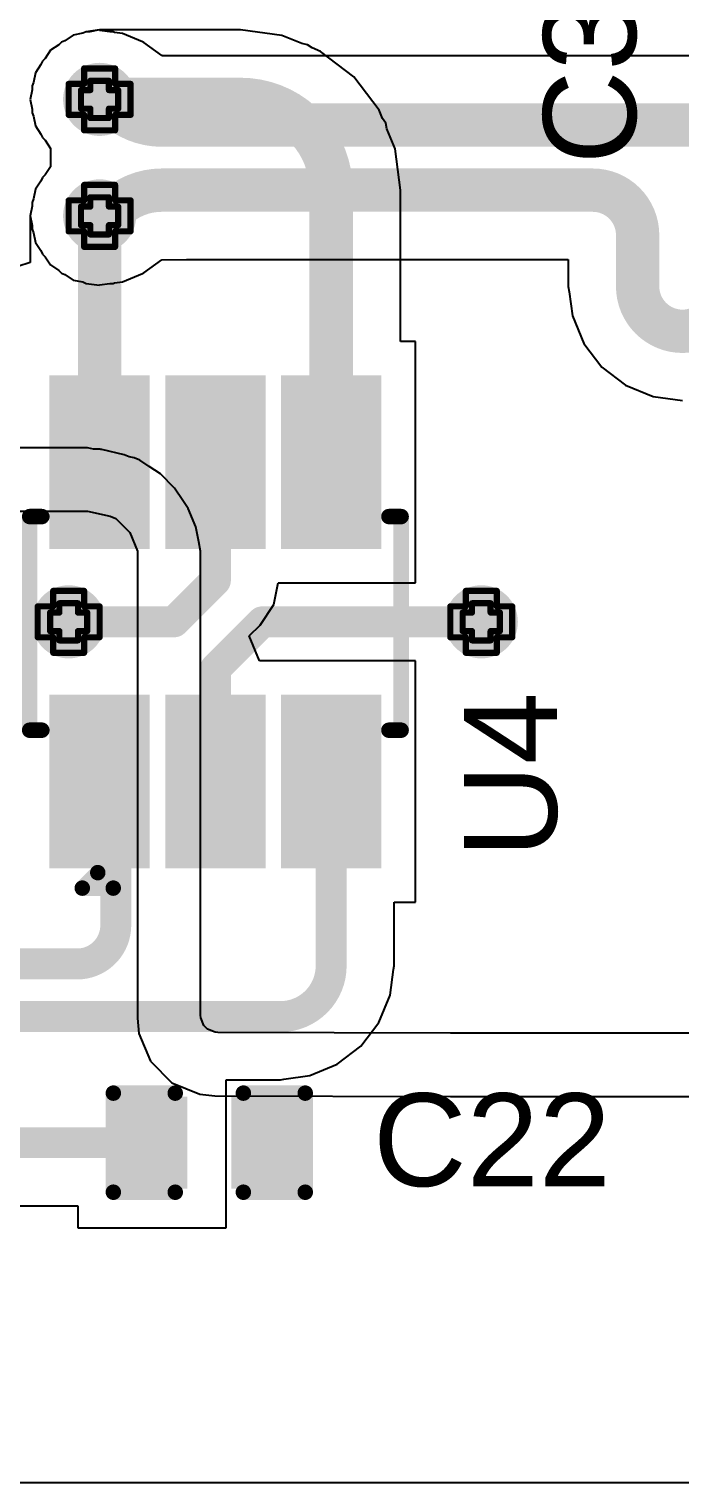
# Model space of a CAD drawing. Header units: inches. Extents: x -3 to 195, y 0 to 199.
# Drawn here: x 0.2789 to 0.4892, y 1.3192 to 1.7887 of the extents above; entities that cross this region are included whole.
import ezdxf

# ---------------------------------------------------------------- set-up
doc = ezdxf.new("R2010")
doc.units = ezdxf.units.IN
doc.header["$MEASUREMENT"] = 0
for name, color, linetype in [('Bottom Layer', 5, 'Continuous'), ('Drill Drawing', 1, 'Continuous'), ('Top Layer', 1, 'Continuous'), ('Top Overlay', 2, 'Continuous'), ('Top Paste', 8, 'Continuous'), ('Top Solder', 216, 'Continuous'), ('Via Holes', 16, 'Continuous')]:
    doc.layers.add(name, color=color, linetype=linetype)
doc.styles.add('Arial', font='', dxfattribs={"height": 0.2})
doc.styles.get('Arial').set_extended_font_data('Arial')

# ---------------------------------------------------------------- blocks, each defined once
blk = doc.blocks.new('SOT_23_6_16')
at = {"layer": 'Top Layer'}
for points in [[(-0.07558985, 0.0496061), (-0.02755835, 0.0496061), (-0.02755835, 0.0251967), (-0.07558985, 0.0251967)], [(0.02756015, 0.0496061), (0.07559165, 0.0496061), (0.07559165, 0.0251967), (0.02756015, 0.0251967)], [(-0.07558985, 0.0122041), (-0.02755835, 0.0122041), (-0.02755835, -0.0122053), (-0.07558985, -0.0122053)], [(0.02756015, 0.0122041), (0.07559165, 0.0122041), (0.07559165, -0.0122053), (0.02756015, -0.0122053)], [(-0.07558985, -0.0251979), (-0.02755835, -0.0251979), (-0.02755835, -0.0496073), (-0.07558985, -0.0496073)], [(0.02756015, -0.0251979), (0.07559165, -0.0251979), (0.07559165, -0.0496073), (0.02756015, -0.0496073)]]:
    blk.add_hatch(color=1, dxfattribs=at).paths.add_polyline_path(points)
at = {"layer": 'Top Paste'}
for points in [[(-0.07558985, 0.0496061), (-0.02755835, 0.0496061), (-0.02755835, 0.0251967), (-0.07558985, 0.0251967)], [(0.02756015, 0.0496061), (0.07559165, 0.0496061), (0.07559165, 0.0251967), (0.02756015, 0.0251967)], [(-0.07558985, 0.0122041), (-0.02755835, 0.0122041), (-0.02755835, -0.0122053), (-0.07558985, -0.0122053)], [(0.02756015, 0.0122041), (0.07559165, 0.0122041), (0.07559165, -0.0122053), (0.02756015, -0.0122053)], [(-0.07558985, -0.0251979), (-0.02755835, -0.0251979), (-0.02755835, -0.0496073), (-0.07558985, -0.0496073)], [(0.02756015, -0.0251979), (0.07559165, -0.0251979), (0.07559165, -0.0496073), (0.02756015, -0.0496073)]]:
    blk.add_hatch(color=8, dxfattribs=at).paths.add_polyline_path(points)
at = {"layer": 'Top Solder'}
for points in [[(-0.07958985, 0.0536061), (-0.02355835, 0.0536061), (-0.02355835, 0.0211967), (-0.07958985, 0.0211967)], [(0.02356015, 0.0536061), (0.07959165, 0.0536061), (0.07959165, 0.0211967), (0.02356015, 0.0211967)], [(-0.07958985, 0.0162041), (-0.02355835, 0.0162041), (-0.02355835, -0.0162053), (-0.07958985, -0.0162053)], [(0.02356015, 0.0162041), (0.07959165, 0.0162041), (0.07959165, -0.0162053), (0.02356015, -0.0162053)], [(-0.07958985, -0.0211979), (-0.02355835, -0.0211979), (-0.02355835, -0.0536073), (-0.07958985, -0.0536073)], [(0.02356015, -0.0211979), (0.07959165, -0.0211979), (0.07959165, -0.0536073), (0.02356015, -0.0536073)]]:
    blk.add_hatch(color=216, dxfattribs=at).paths.add_polyline_path(points)
at = {"layer": 'Top Overlay', "const_width": 0.005}
for points in [[(-0.0350001, 0.0599994), (0.0339999, 0.0599994)], [(-0.0350001, 0.0599994), (-0.0350001, 0.0560634)], [(0.0339999, 0.0599994), (0.0339999, 0.0560635)], [(-0.0860001, 0.0429994), (-0.0860002, 0.0329994)], [(-0.0860001, 0.0429994), (-0.0810001, 0.0379994)], [(-0.0810001, 0.0379994), (-0.0860002, 0.0329994)], [(-0.0350002, -0.0560626), (-0.0350001, -0.0600006)], [(0.0339999, -0.0560626), (0.0339999, -0.0600006)], [(-0.0350001, -0.0600006), (0.0339999, -0.0600006)]]:
    blk.add_lwpolyline(points, dxfattribs=at)
at = {"layer": 'Top Overlay', "const_width": 0.0025}
for points in [[(-0.0362501, 0.0599994, 1), (-0.0337501, 0.0599994, 1)], [(-0.0362501, 0.0599994, 1), (-0.0337501, 0.0599994, 1)], [(0.0327499, 0.0599994, 1), (0.0352499, 0.0599994, 1)], [(0.0327499, 0.0599994, 1), (0.0352499, 0.0599994, 1)], [(-0.0362501, 0.0560634, 1), (-0.0337501, 0.0560634, 1)], [(0.0327499, 0.0560635, 1), (0.0352499, 0.0560635, 1)], [(-0.0872501, 0.0429994, 1), (-0.0847501, 0.0429994, 1)], [(-0.0872501, 0.0429994, 1), (-0.0847501, 0.0429994, 1)], [(-0.0822501, 0.0379994, 1), (-0.0797501, 0.0379994, 1)], [(-0.0822501, 0.0379994, 1), (-0.0797501, 0.0379994, 1)], [(-0.0872502, 0.0329994, 1), (-0.0847502, 0.0329994, 1)], [(-0.0872502, 0.0329994, 1), (-0.0847502, 0.0329994, 1)], [(-0.0362502, -0.0560626, 1), (-0.0337502, -0.0560626, 1)], [(0.0327499, -0.0560626, 1), (0.0352499, -0.0560626, 1)], [(-0.0362501, -0.0600006, 1), (-0.0337501, -0.0600006, 1)], [(-0.0362501, -0.0600006, 1), (-0.0337501, -0.0600006, 1)], [(0.0327499, -0.0600006, 1), (0.0352499, -0.0600006, 1)], [(0.0327499, -0.0600006, 1), (0.0352499, -0.0600006, 1)]]:
    blk.add_lwpolyline(points, format="xyb", close=True, dxfattribs=at)
blk = doc.blocks.new('RVT1E470M0505_142')
at = {"layer": 'Top Layer'}
for points in [[(-0.1476323, 0.0179139), (-0.0413333, 0.0179139), (-0.0413333, -0.0179131), (-0.1476323, -0.0179131)], [(0.0413337, 0.0179139), (0.1476327, 0.0179139), (0.1476327, -0.0179131), (0.0413337, -0.0179131)]]:
    blk.add_hatch(color=1, dxfattribs=at).paths.add_polyline_path(points)
at = {"layer": 'Top Paste'}
for points in [[(-0.1476323, 0.0179139), (-0.0413333, 0.0179139), (-0.0413333, -0.0179131), (-0.1476323, -0.0179131)], [(0.0413337, 0.0179139), (0.1476327, 0.0179139), (0.1476327, -0.0179131), (0.0413337, -0.0179131)]]:
    blk.add_hatch(color=8, dxfattribs=at).paths.add_polyline_path(points)
at = {"layer": 'Top Solder'}
for points in [[(-0.1496323, 0.0199139), (-0.0393333, 0.0199139), (-0.0393333, -0.0199131), (-0.1496323, -0.0199131)], [(0.0393337, 0.0199139), (0.1496327, 0.0199139), (0.1496327, -0.0199131), (0.0393337, -0.0199131)]]:
    blk.add_hatch(color=216, dxfattribs=at).paths.add_polyline_path(points)
at = {"layer": 'Top Overlay', "const_width": 0.005}
for points in [[(-0.1047008, 0.0703384), (-0.0706728, 0.1043004)], [(0.1046992, 0.1043004), (-0.0706728, 0.1043004)], [(0.1046992, 0.0239004), (0.1046992, 0.1043004)], [(-0.1047008, 0.0239004), (-0.1047008, 0.0703384)], [(-0.1294828, 0.0250004), (-0.1294828, 0.0530004)], [(-0.1154828, 0.0390004), (-0.1434828, 0.0390004)], [(-0.1047008, -0.0703375), (-0.1047008, -0.0238996)], [(0.1046993, -0.1042996), (0.1046992, -0.0238996)], [(-0.0706728, -0.1042996), (-0.1047008, -0.0703375)], [(0.1046993, -0.1042996), (-0.0706728, -0.1042996)]]:
    blk.add_lwpolyline(points, dxfattribs=at)
at = {"layer": 'Top Overlay', "const_width": 0.0025}
for points in [[(-0.0719228, 0.1043004, 1), (-0.0694228, 0.1043004, 1)], [(-0.0719228, 0.1043004, 1), (-0.0694228, 0.1043004, 1)], [(0.1034492, 0.1043004, 1), (0.1059492, 0.1043004, 1)], [(0.1034492, 0.1043004, 1), (0.1059492, 0.1043004, 1)], [(-0.1059508, 0.0703384, 1), (-0.1034508, 0.0703384, 1)], [(-0.1059508, 0.0703384, 1), (-0.1034508, 0.0703384, 1)], [(-0.1307328, 0.0530004, 1), (-0.1282328, 0.0530004, 1)], [(-0.1447328, 0.0390004, 1), (-0.1422328, 0.0390004, 1)], [(-0.1167328, 0.0390004, 1), (-0.1142328, 0.0390004, 1)], [(-0.1307328, 0.0250004, 1), (-0.1282328, 0.0250004, 1)], [(-0.1059508, 0.0239004, 1), (-0.1034508, 0.0239004, 1)], [(0.1034492, 0.0239004, 1), (0.1059492, 0.0239004, 1)], [(-0.1059508, -0.0238996, 1), (-0.1034508, -0.0238996, 1)], [(0.1034492, -0.0238996, 1), (0.1059492, -0.0238996, 1)], [(-0.1059508, -0.0703375, 1), (-0.1034508, -0.0703375, 1)], [(-0.1059508, -0.0703375, 1), (-0.1034508, -0.0703375, 1)], [(-0.0719228, -0.1042996, 1), (-0.0694228, -0.1042996, 1)], [(-0.0719228, -0.1042996, 1), (-0.0694228, -0.1042996, 1)], [(0.1034493, -0.1042996, 1), (0.1059493, -0.1042996, 1)], [(0.1034493, -0.1042996, 1), (0.1059493, -0.1042996, 1)]]:
    blk.add_lwpolyline(points, format="xyb", close=True, dxfattribs=at)
blk = doc.blocks.new('C___0402_146')
at = {"layer": 'Top Layer'}
for points in [[(-0.0274991, -0.0125001), (-0.0274991, 0.0124999), (-0.0094991, 0.0124999), (-0.0094991, -0.0125001)], [(0.009501, -0.0125002), (0.009501, 0.0124998), (0.027501, 0.0124998), (0.027501, -0.0125002)]]:
    blk.add_hatch(color=1, dxfattribs=at).paths.add_polyline_path(points)
at = {"layer": 'Top Paste'}
for points in [[(-0.0274991, -0.0125001), (-0.0274991, 0.0124999), (-0.0094991, 0.0124999), (-0.0094991, -0.0125001)], [(0.009501, -0.0125002), (0.009501, 0.0124998), (0.027501, 0.0124998), (0.027501, -0.0125002)]]:
    blk.add_hatch(color=8, dxfattribs=at).paths.add_polyline_path(points)
at = {"layer": 'Top Solder'}
for points in [[(-0.0298613, -0.0148623), (-0.0298613, 0.0148621), (-0.0071369, 0.0148621), (-0.0071369, -0.0148623)], [(0.0071388, -0.0148624), (0.0071388, 0.014862), (0.0298632, 0.014862), (0.0298632, -0.0148624)]]:
    blk.add_hatch(color=216, dxfattribs=at).paths.add_polyline_path(points)
at = {"layer": 'Top Overlay', "const_width": 0.005}
for points in [[(-0.0309991, 0.0159999), (-0.0109991, 0.0159999)], [(-0.0309991, -0.0160002), (-0.0309991, 0.0159999)], [(0.0110009, 0.0159998), (0.0310009, 0.0159999)], [(0.0310009, -0.0160001), (0.0310009, 0.0159999)], [(-0.0309991, -0.0160002), (-0.0109991, -0.0160001)], [(0.0110009, -0.0160002), (0.0310009, -0.0160001)]]:
    blk.add_lwpolyline(points, dxfattribs=at)
at = {"layer": 'Top Overlay', "const_width": 0.0025}
for points in [[(-0.0322491, 0.0159999, 1), (-0.0297491, 0.0159999, 1)], [(-0.0322491, 0.0159999, 1), (-0.0297491, 0.0159999, 1)], [(-0.0122491, 0.0159999, 1), (-0.0097491, 0.0159999, 1)], [(0.0097509, 0.0159998, 1), (0.0122509, 0.0159998, 1)], [(0.0297509, 0.0159999, 1), (0.0322509, 0.0159999, 1)], [(0.0297509, 0.0159999, 1), (0.0322509, 0.0159999, 1)], [(-0.0322491, -0.0160002, 1), (-0.0297491, -0.0160002, 1)], [(-0.0322491, -0.0160002, 1), (-0.0297491, -0.0160002, 1)], [(-0.0122491, -0.0160001, 1), (-0.0097491, -0.0160001, 1)], [(0.0097509, -0.0160002, 1), (0.0122509, -0.0160002, 1)], [(0.0297509, -0.0160001, 1), (0.0322509, -0.0160001, 1)], [(0.0297509, -0.0160001, 1), (0.0322509, -0.0160001, 1)]]:
    blk.add_lwpolyline(points, format="xyb", close=True, dxfattribs=at)

msp = doc.modelspace()

# ---------------------------------------------------------------- hatches: boundary and pattern name
at = {"layer": 'Bottom Layer'}
h = msp.add_hatch(color=5, dxfattribs=at)
edge = h.paths.add_edge_path()
edge.add_arc((0.3016941, 1.766), 0.011811, 0, 360)
h = msp.add_hatch(color=5, dxfattribs=at)
edge = h.paths.add_edge_path()
edge.add_arc((0.3016941, 1.728378), 0.011811, 0, 360)
h = msp.add_hatch(color=5, dxfattribs=at)
edge = h.paths.add_edge_path()
edge.add_arc((0.2916941, 1.5972684), 0.011811, 0, 360)
h = msp.add_hatch(color=5, dxfattribs=at)
edge = h.paths.add_edge_path()
edge.add_arc((0.425, 1.5972684), 0.011811, 0, 360)
at = {"layer": 'Top Layer'}
h = msp.add_hatch(color=1, dxfattribs=at)
edge = h.paths.add_edge_path()
edge.add_arc((0.3016941, 1.766), 0.011811, 0, 360)
h = msp.add_hatch(color=1, dxfattribs=at)
edge = h.paths.add_edge_path()
edge.add_arc((0.3016941, 1.728378), 0.011811, 0, 360)
h = msp.add_hatch(color=1, dxfattribs=at)
edge = h.paths.add_edge_path()
edge.add_arc((0.2916941, 1.5972684), 0.011811, 0, 360)
h = msp.add_hatch(color=1, dxfattribs=at)
edge = h.paths.add_edge_path()
edge.add_arc((0.425, 1.5972684), 0.011811, 0, 360)
at = {"layer": 'Via Holes'}
h = msp.add_hatch(color=7, dxfattribs=at)
edge = h.paths.add_edge_path()
edge.add_arc((0.3016941, 1.766), 0.0059055, 0, 360)
h = msp.add_hatch(color=7, dxfattribs=at)
edge = h.paths.add_edge_path()
edge.add_arc((0.3016941, 1.728378), 0.0059055, 0, 360)
h = msp.add_hatch(color=7, dxfattribs=at)
edge = h.paths.add_edge_path()
edge.add_arc((0.2916941, 1.5972684), 0.0059055, 0, 360)
h = msp.add_hatch(color=7, dxfattribs=at)
edge = h.paths.add_edge_path()
edge.add_arc((0.425, 1.5972684), 0.0059055, 0, 360)

# ---------------------------------------------------------------- linework, layer by layer
at = {"layer": 'Bottom Layer'}
for p, q in [((0.2893392, 1.7844905), (0.2884754, 1.7836267)), ((0.2904678, 1.784958), (0.2893392, 1.7844905)), ((0.2931101, 1.7867235), (0.2904678, 1.784958)), ((0.2962282, 1.787344), (0.2931101, 1.7867235)), ((0.2973555, 1.7878113), (0.2962282, 1.787344)), ((0.3016942, 1.7884312), (0.2973555, 1.7878113)), ((0.3016943, 1.7882441), (0.3016942, 1.7884312)), ((0.3049839, 1.787811), (0.3016943, 1.7882441)), ((0.3060326, 1.787811), (0.3049839, 1.787811)), ((0.3065212, 1.7876086), (0.3060326, 1.787811)), ((0.3090782, 1.787272), (0.3065212, 1.7876086)), ((0.3155654, 1.7845849), (0.3090782, 1.787272)), ((0.3159591, 1.7844219), (0.3155654, 1.7845849)), ((0.3159767, 1.7844091), (0.3159591, 1.7844219)), ((0.3217586, 1.7802229), (0.3159767, 1.7844091)), ((0.285833, 1.7818611), (0.2840674, 1.7792187)), ((0.2884754, 1.7836267), (0.285833, 1.7818611)), ((0.3217587, 1.7802228), (0.3217586, 1.7802229)), ((0.3220069, 1.78012), (0.3217587, 1.7802228)), ((0.8746366, 1.78012), (0.3220069, 1.78012)), ((0.2827361, 1.7772263), (0.2809706, 1.774584)), ((0.2832036, 1.7783549), (0.2827361, 1.7772263)), ((0.2840674, 1.7792187), (0.2832036, 1.7783549)), ((0.2803506, 1.7714672), (0.2798831, 1.7703385)), ((0.2798831, 1.7703385), (0.2798831, 1.7691169)), ((0.2809706, 1.774584), (0.2803506, 1.7714672)), ((0.2798831, 1.7691169), (0.2792631, 1.766)), ((0.2792631, 1.766), (0.2798831, 1.7628831)), ((0.2798831, 1.7628831), (0.2798831, 1.7616615)), ((0.2798831, 1.7616615), (0.2803506, 1.7605328)), ((0.2803506, 1.7605328), (0.2809706, 1.757416)), ((0.2809706, 1.757416), (0.2827361, 1.7547737)), ((0.2827361, 1.7547737), (0.2832036, 1.7536451)), ((0.2832036, 1.7536451), (0.2840674, 1.7527813)), ((0.2840674, 1.7527813), (0.285833, 1.7501388)), ((0.285833, 1.7501388), (0.2858329, 1.7442392)), ((0.2858329, 1.7442392), (0.2840674, 1.7415967)), ((0.2827361, 1.7396043), (0.2809706, 1.736962)), ((0.2832036, 1.7407329), (0.2827361, 1.7396043)), ((0.2840674, 1.7415967), (0.2832036, 1.7407329)), ((0.2803506, 1.7338452), (0.2798831, 1.7327165)), ((0.2798831, 1.7327165), (0.2798831, 1.7314949)), ((0.2809706, 1.736962), (0.2803506, 1.7338452)), ((0.2798831, 1.7314949), (0.2792631, 1.728378)), ((0.2792631, 1.728378), (0.2798831, 1.7252611)), ((0.2798831, 1.7252611), (0.2798831, 1.7240395)), ((0.2798831, 1.7240395), (0.2803506, 1.7229108)), ((0.2803506, 1.7229108), (0.2809706, 1.719794)), ((0.2809706, 1.719794), (0.2827361, 1.7171517)), ((0.2827361, 1.7171517), (0.2832036, 1.7160231)), ((0.2832036, 1.7160231), (0.2840674, 1.7151593)), ((0.2840674, 1.7151593), (0.285833, 1.7125169)), ((0.3159767, 1.7099689), (0.3217586, 1.7141551)), ((0.3217586, 1.7141551), (0.3297195, 1.714258)), ((0.3297195, 1.714258), (0.4530695, 1.714258)), ((0.4530695, 1.714258), (0.4530695, 1.7056004)), ((0.285833, 1.7125169), (0.2884754, 1.7107513)), ((0.2884754, 1.7107513), (0.2893392, 1.7098875)), ((0.2893392, 1.7098875), (0.2904678, 1.70942)), ((0.2904678, 1.70942), (0.2931101, 1.7076545)), ((0.3090782, 1.707106), (0.3155653, 1.7097931)), ((0.3155653, 1.7097931), (0.3159591, 1.7099561)), ((0.3159591, 1.7099561), (0.3159767, 1.7099689)), ((0.2931101, 1.7076545), (0.2962282, 1.707034)), ((0.2962282, 1.707034), (0.2973555, 1.7065667)), ((0.2973555, 1.7065667), (0.3016943, 1.7059468)), ((0.3016943, 1.7061339), (0.3049839, 1.706567)), ((0.3016943, 1.7059468), (0.3016943, 1.7061339)), ((0.3049839, 1.706567), (0.3060326, 1.706567)), ((0.3060326, 1.706567), (0.3065212, 1.7067694)), ((0.3065212, 1.7067694), (0.3090782, 1.707106)), ((0.4530695, 1.7056004), (0.4534125, 1.703876)), ((0.4534125, 1.703876), (0.4544399, 1.696072)), ((0.4544399, 1.696072), (0.4581178, 1.6871929)), ((0.4581178, 1.6871929), (0.4639684, 1.6795683)), ((0.4639684, 1.6795683), (0.471593, 1.6737177)), ((0.471593, 1.6737177), (0.4804721, 1.6700398)), ((0.4804721, 1.6700398), (0.4900005, 1.6687854)), ((0.2977678, 1.6534541), (0.1671961, 1.653454)), ((0.299748, 1.6530602), (0.2977678, 1.6534541)), ((0.301767, 1.6530581), (0.299748, 1.6530602)), ((0.3020591, 1.6529368), (0.301767, 1.6530581)), ((0.3023748, 1.6529268), (0.3020591, 1.6529368)), ((0.3096639, 1.6512366), (0.3023748, 1.6529268)), ((0.3112035, 1.6505413), (0.3096639, 1.6512366)), ((0.3128611, 1.6502116), (0.3112035, 1.6505413)), ((0.3147089, 1.6494462), (0.3128611, 1.6502116)), ((0.3147095, 1.6494458), (0.3147089, 1.6494462)), ((0.3147101, 1.6494457), (0.3147095, 1.6494458)), ((0.317702, 1.6474463), (0.3147101, 1.6494457)), ((0.3213246, 1.6450259), (0.317702, 1.6474463)), ((0.321325, 1.6450252), (0.3213246, 1.6450259)), ((0.3213254, 1.645025), (0.321325, 1.6450252)), ((0.325863, 1.6404869), (0.3213254, 1.645025)), ((0.3258635, 1.6404866), (0.325863, 1.6404869)), ((0.3285741, 1.6364291), (0.3258635, 1.6404866)), ((0.330283, 1.6338714), (0.3285741, 1.6364291)), ((0.1671961, 1.6330622), (0.2977678, 1.6330623)), ((0.2977678, 1.6330623), (0.297768, 1.633062)), ((0.297768, 1.633062), (0.2977681, 1.6330621)), ((0.2977681, 1.6330621), (0.2977686, 1.6330621)), ((0.2977686, 1.6330621), (0.3050577, 1.6313719)), ((0.3050577, 1.6313719), (0.3069056, 1.6306065)), ((0.3069056, 1.6306065), (0.3114431, 1.6260686)), ((0.3302831, 1.633871), (0.330283, 1.6338714)), ((0.3302833, 1.6338707), (0.3302831, 1.633871)), ((0.3327386, 1.6279415), (0.3302833, 1.6338707)), ((0.3114431, 1.6260686), (0.3138984, 1.6201396)), ((0.332739, 1.6279409), (0.3327386, 1.6279415)), ((0.3337026, 1.6230934), (0.332739, 1.6279409)), ((0.3138984, 1.6201396), (0.313898, 1.6169309)), ((0.3342902, 1.6201379), (0.3337026, 1.6230934)), ((0.3342898, 1.6169285), (0.3342902, 1.6201371)), ((0.3342901, 1.6201375), (0.3342902, 1.6201379)), ((0.3342902, 1.6201371), (0.3342901, 1.6201375)), ((0.313898, 1.6169309), (0.3138988, 1.5030591)), ((0.3342906, 1.5030591), (0.3342898, 1.6169285)), ((0.3138988, 1.5030591), (0.3138988, 1.4692197)), ((0.3342906, 1.4702207), (0.3342906, 1.5030591)), ((0.3343764, 1.4693495), (0.3342906, 1.4702207)), ((0.3138988, 1.4692197), (0.314379, 1.4643413)), ((0.3353999, 1.4668782), (0.3343764, 1.4693495)), ((0.3365624, 1.4657157), (0.3353999, 1.4668782)), ((0.339034, 1.464692), (0.3365624, 1.4657157)), ((0.314379, 1.4643413), (0.3181125, 1.4553273)), ((0.3399343, 1.4646034), (0.339034, 1.464692)), ((0.4150219, 1.4643918), (0.3399343, 1.4646034)), ((0.7594735, 1.4643916), (0.4150219, 1.4643918)), ((0.3181125, 1.4553273), (0.3250114, 1.4484283)), ((0.3250114, 1.4484283), (0.3340254, 1.4446947)), ((0.3340254, 1.4446947), (0.3389037, 1.4442144)), ((0.3389037, 1.4442144), (0.4149999, 1.444)), ((0.4149999, 1.444), (0.8058659, 1.4439998)), ((1.6859822, 1.3191669), (0.1661791, 1.3191671))]:
    msp.add_line(p, q, dxfattribs=at)
at = {"layer": 'Bottom Layer', "const_width": 0.014}
for points in [[(0.3016941, 1.766, -0.1986358635022935), (0.3061342, 1.7641636)], [(0.3061342, 1.7641636, -0.0002659941480404), (0.3061389, 1.7641589)], [(0.3061525, 1.7641453, -0.0002182790294343), (0.3061389, 1.7641589)], [(0.3217586, 1.757689, -0.1986854617456706), (0.3061525, 1.7641453)], [(0.3061525, 1.7302327, -0.1986854617456708), (0.3217586, 1.736689)], [(0.4610005, 1.736689, -0.4142135623730951), (0.4755005, 1.722189)], [(0.3061342, 1.7302144, -0.1986358635022935), (0.3016941, 1.728378)], [(0.3061389, 1.7302191, -0.0002659941480404), (0.3061342, 1.7302144)], [(0.3061389, 1.7302191, -0.0002182790294342), (0.3061525, 1.7302327)], [(0.5045005, 1.7056004, -0.9999999999999999), (0.4755005, 1.7056004)]]:
    msp.add_lwpolyline(points, format="xyb", dxfattribs=at)
at = {"layer": 'Bottom Layer', "const_width": 0.007}
for points in [[(0.2981941, 1.766, 1), (0.3051941, 1.766, 1)], [(0.3026342, 1.7641636, 1), (0.3096342, 1.7641636, 1)], [(0.3026342, 1.7641636, 1), (0.3096342, 1.7641636, 1)], [(0.3026389, 1.7641589, 1), (0.3096389, 1.7641589, 1)], [(0.3026389, 1.7641589, 1), (0.3096389, 1.7641589, 1)], [(0.3026525, 1.7641453, 1), (0.3096525, 1.7641453, 1)], [(0.3026525, 1.7641453, 1), (0.3096525, 1.7641453, 1)], [(0.3182586, 1.757689, 1), (0.3252586, 1.757689, 1)], [(0.3182586, 1.757689, 1), (0.3252586, 1.757689, 1)], [(0.4489211, 1.757689, 1), (0.4559211, 1.757689, 1)], [(0.4489211, 1.757689, 1), (0.4559211, 1.757689, 1)], [(0.3182586, 1.736689, 1), (0.3252586, 1.736689, 1)], [(0.3182586, 1.736689, 1), (0.3252586, 1.736689, 1)], [(0.4215, 1.736689, 1), (0.4285, 1.736689, 1)], [(0.4215, 1.736689, 1), (0.4285, 1.736689, 1)], [(0.4575005, 1.736689, 1), (0.4645005, 1.736689, 1)], [(0.4575005, 1.736689, 1), (0.4645005, 1.736689, 1)], [(0.2981941, 1.728378, 1), (0.3051941, 1.728378, 1)], [(0.3026342, 1.7302144, 1), (0.3096342, 1.7302144, 1)], [(0.3026342, 1.7302144, 1), (0.3096342, 1.7302144, 1)], [(0.3026389, 1.7302191, 1), (0.3096389, 1.7302191, 1)], [(0.3026389, 1.7302191, 1), (0.3096389, 1.7302191, 1)], [(0.3026525, 1.7302327, 1), (0.3096525, 1.7302327, 1)], [(0.3026525, 1.7302327, 1), (0.3096525, 1.7302327, 1)], [(0.4720005, 1.722189, 1), (0.4790005, 1.722189, 1)], [(0.4720005, 1.722189, 1), (0.4790005, 1.722189, 1)], [(0.4720005, 1.7056004, 1), (0.4790005, 1.7056004, 1)], [(0.4720005, 1.7056004, 1), (0.4790005, 1.7056004, 1)]]:
    msp.add_lwpolyline(points, format="xyb", close=True, dxfattribs=at)
at = {"layer": 'Bottom Layer', "const_width": 0.014}
for points in [[(0.3217586, 1.757689), (0.4524211, 1.757689)], [(0.4524211, 1.757689), (0.6, 1.757689)], [(0.3217586, 1.736689), (0.425, 1.736689)], [(0.425, 1.736689), (0.4610005, 1.736689)], [(0.4755005, 1.7056004), (0.4755005, 1.722189)]]:
    msp.add_lwpolyline(points, dxfattribs=at)
at = {"layer": 'Drill Drawing', "const_width": 0.002}
for points in [[(0.2966941, 1.771), (0.2966941, 1.776)], [(0.2966941, 1.776), (0.3066941, 1.776)], [(0.3066941, 1.771), (0.3066941, 1.776)], [(0.2916941, 1.761), (0.2916941, 1.771)], [(0.2916941, 1.771), (0.2966941, 1.771)], [(0.2986941, 1.769), (0.2986941, 1.772)], [(0.2986941, 1.772), (0.3046941, 1.772)], [(0.3046941, 1.769), (0.3046941, 1.772)], [(0.3066941, 1.771), (0.3116941, 1.771)], [(0.3116941, 1.761), (0.3116941, 1.771)], [(0.2956941, 1.763), (0.2956941, 1.769)], [(0.2956941, 1.769), (0.2986941, 1.769)], [(0.3046941, 1.769), (0.3076941, 1.769)], [(0.3076941, 1.763), (0.3076941, 1.769)], [(0.2916941, 1.761), (0.2966941, 1.761)], [(0.2956941, 1.763), (0.2986941, 1.763)], [(0.2966941, 1.756), (0.2966941, 1.761)], [(0.2986941, 1.76), (0.2986941, 1.763)], [(0.2986941, 1.76), (0.3046941, 1.76)], [(0.3046941, 1.763), (0.3076941, 1.763)], [(0.3046941, 1.76), (0.3046941, 1.763)], [(0.3066941, 1.761), (0.3116941, 1.761)], [(0.3066941, 1.756), (0.3066941, 1.761)], [(0.2966941, 1.756), (0.3066941, 1.756)], [(0.2966941, 1.733378), (0.2966941, 1.738378)], [(0.2966941, 1.738378), (0.3066941, 1.738378)], [(0.3066941, 1.733378), (0.3066941, 1.738378)], [(0.2916941, 1.723378), (0.2916941, 1.733378)], [(0.2916941, 1.733378), (0.2966941, 1.733378)], [(0.2986941, 1.731378), (0.2986941, 1.734378)], [(0.2986941, 1.734378), (0.3046941, 1.734378)], [(0.3046941, 1.731378), (0.3046941, 1.734378)], [(0.3066941, 1.733378), (0.3116941, 1.733378)], [(0.3116941, 1.723378), (0.3116941, 1.733378)], [(0.2956941, 1.725378), (0.2956941, 1.731378)], [(0.2956941, 1.731378), (0.2986941, 1.731378)], [(0.3046941, 1.731378), (0.3076941, 1.731378)], [(0.3076941, 1.725378), (0.3076941, 1.731378)], [(0.2916941, 1.723378), (0.2966941, 1.723378)], [(0.2956941, 1.725378), (0.2986941, 1.725378)], [(0.2966941, 1.718378), (0.2966941, 1.723378)], [(0.2986941, 1.722378), (0.2986941, 1.725378)], [(0.2986941, 1.722378), (0.3046941, 1.722378)], [(0.3046941, 1.725378), (0.3076941, 1.725378)], [(0.3046941, 1.722378), (0.3046941, 1.725378)], [(0.3066941, 1.723378), (0.3116941, 1.723378)], [(0.3066941, 1.718378), (0.3066941, 1.723378)], [(0.2966941, 1.718378), (0.3066941, 1.718378)], [(0.2866941, 1.6022684), (0.2866941, 1.6072684)], [(0.2866941, 1.6072684), (0.2966941, 1.6072684)], [(0.2966941, 1.6022684), (0.2966941, 1.6072684)], [(0.42, 1.6022684), (0.42, 1.6072684)], [(0.42, 1.6072684), (0.43, 1.6072684)], [(0.43, 1.6022684), (0.43, 1.6072684)], [(0.2816941, 1.5922684), (0.2816941, 1.6022684)], [(0.2816941, 1.6022684), (0.2866941, 1.6022684)], [(0.2856941, 1.5942684), (0.2856941, 1.6002684)], [(0.2856941, 1.6002684), (0.2886941, 1.6002684)], [(0.2886941, 1.6002684), (0.2886941, 1.6032684)], [(0.2886941, 1.6032684), (0.2946941, 1.6032684)], [(0.2946941, 1.6002684), (0.2946941, 1.6032684)], [(0.2946941, 1.6002684), (0.2976941, 1.6002684)], [(0.2966941, 1.6022684), (0.3016941, 1.6022684)], [(0.2976941, 1.5942684), (0.2976941, 1.6002684)], [(0.3016941, 1.5922684), (0.3016941, 1.6022684)], [(0.415, 1.5922684), (0.415, 1.6022684)], [(0.415, 1.6022684), (0.42, 1.6022684)], [(0.419, 1.5942684), (0.419, 1.6002684)], [(0.419, 1.6002684), (0.422, 1.6002684)], [(0.422, 1.6002684), (0.422, 1.6032684)], [(0.422, 1.6032684), (0.428, 1.6032684)], [(0.428, 1.6002684), (0.428, 1.6032684)], [(0.428, 1.6002684), (0.431, 1.6002684)], [(0.43, 1.6022684), (0.435, 1.6022684)], [(0.431, 1.5942684), (0.431, 1.6002684)], [(0.435, 1.5922684), (0.435, 1.6022684)], [(0.2816941, 1.5922684), (0.2866941, 1.5922684)], [(0.2856941, 1.5942684), (0.2886941, 1.5942684)], [(0.2866941, 1.5872684), (0.2866941, 1.5922684)], [(0.2886941, 1.5912684), (0.2886941, 1.5942684)], [(0.2886941, 1.5912684), (0.2946941, 1.5912684)], [(0.2946941, 1.5942684), (0.2976941, 1.5942684)], [(0.2946941, 1.5912684), (0.2946941, 1.5942684)], [(0.2966941, 1.5922684), (0.3016941, 1.5922684)], [(0.2966941, 1.5872684), (0.2966941, 1.5922684)], [(0.415, 1.5922684), (0.42, 1.5922684)], [(0.419, 1.5942684), (0.422, 1.5942684)], [(0.42, 1.5872684), (0.42, 1.5922684)], [(0.422, 1.5912684), (0.422, 1.5942684)], [(0.422, 1.5912684), (0.428, 1.5912684)], [(0.428, 1.5942684), (0.431, 1.5942684)], [(0.428, 1.5912684), (0.428, 1.5942684)], [(0.43, 1.5922684), (0.435, 1.5922684)], [(0.43, 1.5872684), (0.43, 1.5922684)], [(0.2866941, 1.5872684), (0.2966941, 1.5872684)], [(0.42, 1.5872684), (0.43, 1.5872684)]]:
    msp.add_lwpolyline(points, dxfattribs=at)
at = {"layer": 'Drill Drawing', "const_width": 0.001}
for points in [[(0.2961941, 1.776, 1), (0.2971941, 1.776, 1)], [(0.2961941, 1.776, 1), (0.2971941, 1.776, 1)], [(0.3061941, 1.776, 1), (0.3071941, 1.776, 1)], [(0.3061941, 1.776, 1), (0.3071941, 1.776, 1)], [(0.2911941, 1.771, 1), (0.2921941, 1.771, 1)], [(0.2911941, 1.771, 1), (0.2921941, 1.771, 1)], [(0.2961941, 1.771, 1), (0.2971941, 1.771, 1)], [(0.2961941, 1.771, 1), (0.2971941, 1.771, 1)], [(0.2981941, 1.772, 1), (0.2991941, 1.772, 1)], [(0.2981941, 1.772, 1), (0.2991941, 1.772, 1)], [(0.3041941, 1.772, 1), (0.3051941, 1.772, 1)], [(0.3041941, 1.772, 1), (0.3051941, 1.772, 1)], [(0.3061941, 1.771, 1), (0.3071941, 1.771, 1)], [(0.3061941, 1.771, 1), (0.3071941, 1.771, 1)], [(0.3111941, 1.771, 1), (0.3121941, 1.771, 1)], [(0.3111941, 1.771, 1), (0.3121941, 1.771, 1)], [(0.2951941, 1.769, 1), (0.2961941, 1.769, 1)], [(0.2951941, 1.769, 1), (0.2961941, 1.769, 1)], [(0.2981941, 1.769, 1), (0.2991941, 1.769, 1)], [(0.2981941, 1.769, 1), (0.2991941, 1.769, 1)], [(0.3041941, 1.769, 1), (0.3051941, 1.769, 1)], [(0.3041941, 1.769, 1), (0.3051941, 1.769, 1)], [(0.3071941, 1.769, 1), (0.3081941, 1.769, 1)], [(0.3071941, 1.769, 1), (0.3081941, 1.769, 1)], [(0.2911941, 1.761, 1), (0.2921941, 1.761, 1)], [(0.2911941, 1.761, 1), (0.2921941, 1.761, 1)], [(0.2951941, 1.763, 1), (0.2961941, 1.763, 1)], [(0.2951941, 1.763, 1), (0.2961941, 1.763, 1)], [(0.2961941, 1.761, 1), (0.2971941, 1.761, 1)], [(0.2961941, 1.761, 1), (0.2971941, 1.761, 1)], [(0.2981941, 1.763, 1), (0.2991941, 1.763, 1)], [(0.2981941, 1.763, 1), (0.2991941, 1.763, 1)], [(0.2981941, 1.76, 1), (0.2991941, 1.76, 1)], [(0.2981941, 1.76, 1), (0.2991941, 1.76, 1)], [(0.3041941, 1.763, 1), (0.3051941, 1.763, 1)], [(0.3041941, 1.763, 1), (0.3051941, 1.763, 1)], [(0.3041941, 1.76, 1), (0.3051941, 1.76, 1)], [(0.3041941, 1.76, 1), (0.3051941, 1.76, 1)], [(0.3061941, 1.761, 1), (0.3071941, 1.761, 1)], [(0.3061941, 1.761, 1), (0.3071941, 1.761, 1)], [(0.3071941, 1.763, 1), (0.3081941, 1.763, 1)], [(0.3071941, 1.763, 1), (0.3081941, 1.763, 1)], [(0.3111941, 1.761, 1), (0.3121941, 1.761, 1)], [(0.3111941, 1.761, 1), (0.3121941, 1.761, 1)], [(0.2961941, 1.756, 1), (0.2971941, 1.756, 1)], [(0.2961941, 1.756, 1), (0.2971941, 1.756, 1)], [(0.3061941, 1.756, 1), (0.3071941, 1.756, 1)], [(0.3061941, 1.756, 1), (0.3071941, 1.756, 1)], [(0.2961941, 1.738378, 1), (0.2971941, 1.738378, 1)], [(0.2961941, 1.738378, 1), (0.2971941, 1.738378, 1)], [(0.3061941, 1.738378, 1), (0.3071941, 1.738378, 1)], [(0.3061941, 1.738378, 1), (0.3071941, 1.738378, 1)], [(0.2911941, 1.733378, 1), (0.2921941, 1.733378, 1)], [(0.2911941, 1.733378, 1), (0.2921941, 1.733378, 1)], [(0.2961941, 1.733378, 1), (0.2971941, 1.733378, 1)], [(0.2961941, 1.733378, 1), (0.2971941, 1.733378, 1)], [(0.2981941, 1.734378, 1), (0.2991941, 1.734378, 1)], [(0.2981941, 1.734378, 1), (0.2991941, 1.734378, 1)], [(0.3041941, 1.734378, 1), (0.3051941, 1.734378, 1)], [(0.3041941, 1.734378, 1), (0.3051941, 1.734378, 1)], [(0.3061941, 1.733378, 1), (0.3071941, 1.733378, 1)], [(0.3061941, 1.733378, 1), (0.3071941, 1.733378, 1)], [(0.3111941, 1.733378, 1), (0.3121941, 1.733378, 1)], [(0.3111941, 1.733378, 1), (0.3121941, 1.733378, 1)], [(0.2951941, 1.731378, 1), (0.2961941, 1.731378, 1)], [(0.2951941, 1.731378, 1), (0.2961941, 1.731378, 1)], [(0.2981941, 1.731378, 1), (0.2991941, 1.731378, 1)], [(0.2981941, 1.731378, 1), (0.2991941, 1.731378, 1)], [(0.3041941, 1.731378, 1), (0.3051941, 1.731378, 1)], [(0.3041941, 1.731378, 1), (0.3051941, 1.731378, 1)], [(0.3071941, 1.731378, 1), (0.3081941, 1.731378, 1)], [(0.3071941, 1.731378, 1), (0.3081941, 1.731378, 1)], [(0.2911941, 1.723378, 1), (0.2921941, 1.723378, 1)], [(0.2911941, 1.723378, 1), (0.2921941, 1.723378, 1)], [(0.2951941, 1.725378, 1), (0.2961941, 1.725378, 1)], [(0.2951941, 1.725378, 1), (0.2961941, 1.725378, 1)], [(0.2961941, 1.723378, 1), (0.2971941, 1.723378, 1)], [(0.2961941, 1.723378, 1), (0.2971941, 1.723378, 1)], [(0.2981941, 1.725378, 1), (0.2991941, 1.725378, 1)], [(0.2981941, 1.725378, 1), (0.2991941, 1.725378, 1)], [(0.2981941, 1.722378, 1), (0.2991941, 1.722378, 1)], [(0.2981941, 1.722378, 1), (0.2991941, 1.722378, 1)], [(0.3041941, 1.725378, 1), (0.3051941, 1.725378, 1)], [(0.3041941, 1.725378, 1), (0.3051941, 1.725378, 1)], [(0.3041941, 1.722378, 1), (0.3051941, 1.722378, 1)], [(0.3041941, 1.722378, 1), (0.3051941, 1.722378, 1)], [(0.3061941, 1.723378, 1), (0.3071941, 1.723378, 1)], [(0.3061941, 1.723378, 1), (0.3071941, 1.723378, 1)], [(0.3071941, 1.725378, 1), (0.3081941, 1.725378, 1)], [(0.3071941, 1.725378, 1), (0.3081941, 1.725378, 1)], [(0.3111941, 1.723378, 1), (0.3121941, 1.723378, 1)], [(0.3111941, 1.723378, 1), (0.3121941, 1.723378, 1)], [(0.2961941, 1.718378, 1), (0.2971941, 1.718378, 1)], [(0.2961941, 1.718378, 1), (0.2971941, 1.718378, 1)], [(0.3061941, 1.718378, 1), (0.3071941, 1.718378, 1)], [(0.3061941, 1.718378, 1), (0.3071941, 1.718378, 1)], [(0.2861941, 1.6072684, 1), (0.2871941, 1.6072684, 1)], [(0.2861941, 1.6072684, 1), (0.2871941, 1.6072684, 1)], [(0.2961941, 1.6072684, 1), (0.2971941, 1.6072684, 1)], [(0.2961941, 1.6072684, 1), (0.2971941, 1.6072684, 1)], [(0.4195, 1.6072684, 1), (0.4205, 1.6072684, 1)], [(0.4195, 1.6072684, 1), (0.4205, 1.6072684, 1)], [(0.4295, 1.6072684, 1), (0.4305, 1.6072684, 1)], [(0.4295, 1.6072684, 1), (0.4305, 1.6072684, 1)], [(0.2811941, 1.6022684, 1), (0.2821941, 1.6022684, 1)], [(0.2811941, 1.6022684, 1), (0.2821941, 1.6022684, 1)], [(0.2851941, 1.6002684, 1), (0.2861941, 1.6002684, 1)], [(0.2851941, 1.6002684, 1), (0.2861941, 1.6002684, 1)], [(0.2861941, 1.6022684, 1), (0.2871941, 1.6022684, 1)], [(0.2861941, 1.6022684, 1), (0.2871941, 1.6022684, 1)], [(0.2881941, 1.6032684, 1), (0.2891941, 1.6032684, 1)], [(0.2881941, 1.6032684, 1), (0.2891941, 1.6032684, 1)], [(0.2881941, 1.6002684, 1), (0.2891941, 1.6002684, 1)], [(0.2881941, 1.6002684, 1), (0.2891941, 1.6002684, 1)], [(0.2941941, 1.6032684, 1), (0.2951941, 1.6032684, 1)], [(0.2941941, 1.6032684, 1), (0.2951941, 1.6032684, 1)], [(0.2941941, 1.6002684, 1), (0.2951941, 1.6002684, 1)], [(0.2941941, 1.6002684, 1), (0.2951941, 1.6002684, 1)], [(0.2961941, 1.6022684, 1), (0.2971941, 1.6022684, 1)], [(0.2961941, 1.6022684, 1), (0.2971941, 1.6022684, 1)], [(0.2971941, 1.6002684, 1), (0.2981941, 1.6002684, 1)], [(0.2971941, 1.6002684, 1), (0.2981941, 1.6002684, 1)], [(0.3011941, 1.6022684, 1), (0.3021941, 1.6022684, 1)], [(0.3011941, 1.6022684, 1), (0.3021941, 1.6022684, 1)], [(0.4145, 1.6022684, 1), (0.4155, 1.6022684, 1)], [(0.4145, 1.6022684, 1), (0.4155, 1.6022684, 1)], [(0.4185, 1.6002684, 1), (0.4195, 1.6002684, 1)], [(0.4185, 1.6002684, 1), (0.4195, 1.6002684, 1)], [(0.4195, 1.6022684, 1), (0.4205, 1.6022684, 1)], [(0.4195, 1.6022684, 1), (0.4205, 1.6022684, 1)], [(0.4215, 1.6032684, 1), (0.4225, 1.6032684, 1)], [(0.4215, 1.6032684, 1), (0.4225, 1.6032684, 1)], [(0.4215, 1.6002684, 1), (0.4225, 1.6002684, 1)], [(0.4215, 1.6002684, 1), (0.4225, 1.6002684, 1)], [(0.4275, 1.6032684, 1), (0.4285, 1.6032684, 1)], [(0.4275, 1.6032684, 1), (0.4285, 1.6032684, 1)], [(0.4275, 1.6002684, 1), (0.4285, 1.6002684, 1)], [(0.4275, 1.6002684, 1), (0.4285, 1.6002684, 1)], [(0.4295, 1.6022684, 1), (0.4305, 1.6022684, 1)], [(0.4295, 1.6022684, 1), (0.4305, 1.6022684, 1)], [(0.4305, 1.6002684, 1), (0.4315, 1.6002684, 1)], [(0.4305, 1.6002684, 1), (0.4315, 1.6002684, 1)], [(0.4345, 1.6022684, 1), (0.4355, 1.6022684, 1)], [(0.4345, 1.6022684, 1), (0.4355, 1.6022684, 1)], [(0.2811941, 1.5922684, 1), (0.2821941, 1.5922684, 1)], [(0.2811941, 1.5922684, 1), (0.2821941, 1.5922684, 1)], [(0.2851941, 1.5942684, 1), (0.2861941, 1.5942684, 1)], [(0.2851941, 1.5942684, 1), (0.2861941, 1.5942684, 1)], [(0.2861941, 1.5922684, 1), (0.2871941, 1.5922684, 1)], [(0.2861941, 1.5922684, 1), (0.2871941, 1.5922684, 1)], [(0.2881941, 1.5942684, 1), (0.2891941, 1.5942684, 1)], [(0.2881941, 1.5942684, 1), (0.2891941, 1.5942684, 1)], [(0.2881941, 1.5912684, 1), (0.2891941, 1.5912684, 1)], [(0.2881941, 1.5912684, 1), (0.2891941, 1.5912684, 1)], [(0.2941941, 1.5942684, 1), (0.2951941, 1.5942684, 1)], [(0.2941941, 1.5942684, 1), (0.2951941, 1.5942684, 1)], [(0.2941941, 1.5912684, 1), (0.2951941, 1.5912684, 1)], [(0.2941941, 1.5912684, 1), (0.2951941, 1.5912684, 1)], [(0.2961941, 1.5922684, 1), (0.2971941, 1.5922684, 1)], [(0.2961941, 1.5922684, 1), (0.2971941, 1.5922684, 1)], [(0.2971941, 1.5942684, 1), (0.2981941, 1.5942684, 1)], [(0.2971941, 1.5942684, 1), (0.2981941, 1.5942684, 1)], [(0.3011941, 1.5922684, 1), (0.3021941, 1.5922684, 1)], [(0.3011941, 1.5922684, 1), (0.3021941, 1.5922684, 1)], [(0.4145, 1.5922684, 1), (0.4155, 1.5922684, 1)], [(0.4145, 1.5922684, 1), (0.4155, 1.5922684, 1)], [(0.4185, 1.5942684, 1), (0.4195, 1.5942684, 1)], [(0.4185, 1.5942684, 1), (0.4195, 1.5942684, 1)], [(0.4195, 1.5922684, 1), (0.4205, 1.5922684, 1)], [(0.4195, 1.5922684, 1), (0.4205, 1.5922684, 1)], [(0.4215, 1.5942684, 1), (0.4225, 1.5942684, 1)], [(0.4215, 1.5942684, 1), (0.4225, 1.5942684, 1)], [(0.4215, 1.5912684, 1), (0.4225, 1.5912684, 1)], [(0.4215, 1.5912684, 1), (0.4225, 1.5912684, 1)], [(0.4275, 1.5942684, 1), (0.4285, 1.5942684, 1)], [(0.4275, 1.5942684, 1), (0.4285, 1.5942684, 1)], [(0.4275, 1.5912684, 1), (0.4285, 1.5912684, 1)], [(0.4275, 1.5912684, 1), (0.4285, 1.5912684, 1)], [(0.4295, 1.5922684, 1), (0.4305, 1.5922684, 1)], [(0.4295, 1.5922684, 1), (0.4305, 1.5922684, 1)], [(0.4305, 1.5942684, 1), (0.4315, 1.5942684, 1)], [(0.4305, 1.5942684, 1), (0.4315, 1.5942684, 1)], [(0.4345, 1.5922684, 1), (0.4355, 1.5922684, 1)], [(0.4345, 1.5922684, 1), (0.4355, 1.5922684, 1)], [(0.2861941, 1.5872684, 1), (0.2871941, 1.5872684, 1)], [(0.2861941, 1.5872684, 1), (0.2871941, 1.5872684, 1)], [(0.2961941, 1.5872684, 1), (0.2971941, 1.5872684, 1)], [(0.2961941, 1.5872684, 1), (0.2971941, 1.5872684, 1)], [(0.4195, 1.5872684, 1), (0.4205, 1.5872684, 1)], [(0.4195, 1.5872684, 1), (0.4205, 1.5872684, 1)], [(0.4295, 1.5872684, 1), (0.4305, 1.5872684, 1)], [(0.4295, 1.5872684, 1), (0.4305, 1.5872684, 1)]]:
    msp.add_lwpolyline(points, format="xyb", close=True, dxfattribs=at)
at = {"layer": 'Top Layer'}
for p, q in [((0.2893392, 1.7844905), (0.2884754, 1.7836267)), ((0.2904678, 1.784958), (0.2893392, 1.7844905)), ((0.2931101, 1.7867235), (0.2904678, 1.784958)), ((0.2962269, 1.7873435), (0.2931101, 1.7867235)), ((0.2973556, 1.787811), (0.2962269, 1.7873435)), ((0.2985772, 1.787811), (0.2973556, 1.787811)), ((0.3016941, 1.788431), (0.2985772, 1.787811)), ((0.3471871, 1.788431), (0.3016941, 1.788431)), ((0.360582, 1.7866793), (0.3471871, 1.7884428)), ((0.3471871, 1.7884428), (0.3471871, 1.788431)), ((0.367002, 1.7840201), (0.360582, 1.7866793)), ((0.285833, 1.7818611), (0.2840674, 1.7792187)), ((0.2884754, 1.7836267), (0.285833, 1.7818611)), ((0.3688207, 1.7836583), (0.367002, 1.7840201)), ((0.3703625, 1.7826281), (0.3688207, 1.7836583)), ((0.373064, 1.7815091), (0.3703625, 1.7826281)), ((0.3837826, 1.7732845), (0.373064, 1.7815091)), ((0.2827361, 1.7772263), (0.2809706, 1.774584)), ((0.2832036, 1.7783549), (0.2827361, 1.7772263)), ((0.2840674, 1.7792187), (0.2832036, 1.7783549)), ((0.2803506, 1.7714672), (0.2798831, 1.7703385)), ((0.2798831, 1.7703385), (0.2798831, 1.7691169)), ((0.2809706, 1.774584), (0.2803506, 1.7714672)), ((0.3920072, 1.7625659), (0.3837826, 1.7732845)), ((0.2798831, 1.7691169), (0.2792631, 1.766)), ((0.2792631, 1.766), (0.2798831, 1.7628831)), ((0.2798831, 1.7628831), (0.2798831, 1.7616615)), ((0.2798831, 1.7616615), (0.2803506, 1.7605328)), ((0.3931262, 1.7598644), (0.3920072, 1.7625659)), ((0.2803506, 1.7605328), (0.2809706, 1.757416)), ((0.2809706, 1.757416), (0.2827361, 1.7547737)), ((0.3941564, 1.7583226), (0.3931262, 1.7598644)), ((0.3945182, 1.7565039), (0.3941564, 1.7583226)), ((0.3971774, 1.7500839), (0.3945182, 1.7565039)), ((0.2827361, 1.7547737), (0.2832036, 1.7536451)), ((0.2832036, 1.7536451), (0.2840674, 1.7527813)), ((0.2840674, 1.7527813), (0.285833, 1.7501389)), ((0.285833, 1.7501389), (0.285833, 1.744239)), ((0.3989409, 1.736689), (0.3971774, 1.7500839)), ((0.285833, 1.744239), (0.2840674, 1.7415967)), ((0.2827361, 1.7396043), (0.2809706, 1.736962)), ((0.2832036, 1.7407329), (0.2827361, 1.7396043)), ((0.2840674, 1.7415967), (0.2832036, 1.7407329)), ((0.2803506, 1.7338452), (0.2798831, 1.7327165)), ((0.2798831, 1.7327165), (0.2798831, 1.7314949)), ((0.2809706, 1.736962), (0.2803506, 1.7338452)), ((0.3989291, 1.68786), (0.3989291, 1.736689)), ((0.3989291, 1.736689), (0.3989409, 1.736689)), ((0.2798831, 1.7314949), (0.2792631, 1.728378)), ((0.2792631, 1.728378), (0.2792631, 1.7133169)), ((0.2792631, 1.7133169), (0.2712631, 1.7107111)), ((0.4037028, 1.68786), (0.3989291, 1.68786)), ((0.4037028, 1.6098286), (0.4037028, 1.68786)), ((0.3579357, 1.6028233), (0.3593291, 1.6098286)), ((0.3593291, 1.6098286), (0.4037028, 1.6098286)), ((0.3535153, 1.5962077), (0.3579357, 1.6028233)), ((0.3500176, 1.59271), (0.3535153, 1.5962077)), ((0.3533314, 1.58471), (0.3500176, 1.59271)), ((0.4037028, 1.58471), (0.3533314, 1.58471)), ((0.4037028, 1.5066786), (0.4037028, 1.58471)), ((0.3968899, 1.48618), (0.3968899, 1.5066786)), ((0.3968899, 1.5066786), (0.4037028, 1.5066786)), ((0.3955609, 1.4766746), (0.3966604, 1.4850262)), ((0.3966604, 1.4850262), (0.3968899, 1.48618)), ((0.3918919, 1.4678169), (0.3955609, 1.4766746)), ((0.3860554, 1.4602107), (0.3918919, 1.4678169)), ((0.3784492, 1.4543742), (0.3860554, 1.4602107)), ((0.3695915, 1.4507052), (0.3784492, 1.4543742)), ((0.3426292, 1.4015559), (0.3426292, 1.4493762)), ((0.3426292, 1.4493762), (0.3600861, 1.4493762)), ((0.3600861, 1.4493762), (0.3612399, 1.4496057)), ((0.3612399, 1.4496057), (0.3695915, 1.4507052)), ((0.2125974, 1.4086641), (0.2946292, 1.4086641)), ((0.2946292, 1.4086641), (0.2946292, 1.4015559)), ((0.2946292, 1.4015559), (0.3426292, 1.4015559))]:
    msp.add_line(p, q, dxfattribs=at)
for points, const_width in [([(0.3016941, 1.766), (0.3471871, 1.766)], 0.014), ([(0.3764981, 1.6488443), (0.3764981, 1.736689)], 0.014), ([(0.3016941, 1.6488443), (0.3016941, 1.728378)], 0.014), ([(0.3390961, 1.6106269), (0.3390961, 1.6488443)], 0.01), ([(0.3257376, 1.5972684), (0.3390961, 1.6106269)], 0.01), ([(0.2916941, 1.5972684), (0.3257376, 1.5972684)], 0.01), ([(0.3390961, 1.5821105), (0.354254, 1.5972684)], 0.01), ([(0.354254, 1.5972684), (0.425, 1.5972684)], 0.01), ([(0.3390961, 1.5456943), (0.3390961, 1.5821105)], 0.01), ([(0.3016941, 1.5456943), (0.3069107, 1.5404777)], 0.01), ([(0.3764981, 1.48618), (0.3764981, 1.5456943)], 0.01), ([(0.3069107, 1.4992303), (0.3069107, 1.5404777)], 0.01), ([(0.2735454, 1.486768), (0.2944484, 1.486768)], 0.01), ([(0.2735454, 1.469768), (0.3600861, 1.469768)], 0.01), ([(0.1750796, 1.4290559), (0.3186292, 1.4290559)], 0.01)]:
    msp.add_lwpolyline(points, dxfattribs=dict(at, const_width=const_width))
for points, const_width in [([(0.2981941, 1.766, 1), (0.3051941, 1.766, 1)], 0.007), ([(0.3436871, 1.766, 1), (0.3506871, 1.766, 1)], 0.007), ([(0.3436871, 1.766, 1), (0.3506871, 1.766, 1)], 0.007), ([(0.3567367, 1.7629348, 1), (0.3637367, 1.7629348, 1)], 0.007), ([(0.3567367, 1.7629348, 1), (0.3637367, 1.7629348, 1)], 0.007), ([(0.3699329, 1.7497386, 1), (0.3769329, 1.7497386, 1)], 0.007), ([(0.3699329, 1.7497386, 1), (0.3769329, 1.7497386, 1)], 0.007), ([(0.3729981, 1.736689, 1), (0.3799981, 1.736689, 1)], 0.007), ([(0.3729981, 1.736689, 1), (0.3799981, 1.736689, 1)], 0.007), ([(0.2981941, 1.728378, 1), (0.3051941, 1.728378, 1)], 0.007), ([(0.2981941, 1.6488443, 1), (0.3051941, 1.6488443, 1)], 0.007), ([(0.3365961, 1.6488443, 1), (0.3415961, 1.6488443, 1)], 0.005), ([(0.3729981, 1.6488443, 1), (0.3799981, 1.6488443, 1)], 0.007), ([(0.3365961, 1.6106269, 1), (0.3415961, 1.6106269, 1)], 0.005), ([(0.3365961, 1.6106269, 1), (0.3415961, 1.6106269, 1)], 0.005), ([(0.2891941, 1.5972684, 1), (0.2941941, 1.5972684, 1)], 0.005), ([(0.3232376, 1.5972684, 1), (0.3282376, 1.5972684, 1)], 0.005), ([(0.3232376, 1.5972684, 1), (0.3282376, 1.5972684, 1)], 0.005), ([(0.351754, 1.5972684, 1), (0.356754, 1.5972684, 1)], 0.005), ([(0.351754, 1.5972684, 1), (0.356754, 1.5972684, 1)], 0.005), ([(0.4225, 1.5972684, 1), (0.4275, 1.5972684, 1)], 0.005), ([(0.3365961, 1.5821105, 1), (0.3415961, 1.5821105, 1)], 0.005), ([(0.3365961, 1.5821105, 1), (0.3415961, 1.5821105, 1)], 0.005), ([(0.2991941, 1.5456943, 1), (0.3041941, 1.5456943, 1)], 0.005), ([(0.3365961, 1.5456943, 1), (0.3415961, 1.5456943, 1)], 0.005), ([(0.3739981, 1.5456943, 1), (0.3789981, 1.5456943, 1)], 0.005), ([(0.3044107, 1.5404777, 1), (0.3094107, 1.5404777, 1)], 0.005), ([(0.3044107, 1.5404777, 1), (0.3094107, 1.5404777, 1)], 0.005), ([(0.3044107, 1.4992303, 1), (0.3094107, 1.4992303, 1)], 0.005), ([(0.3044107, 1.4992303, 1), (0.3094107, 1.4992303, 1)], 0.005), ([(0.2919484, 1.486768, 1), (0.2969484, 1.486768, 1)], 0.005), ([(0.2919484, 1.486768, 1), (0.2969484, 1.486768, 1)], 0.005), ([(0.3739981, 1.48618, 1), (0.3789981, 1.48618, 1)], 0.005), ([(0.3739981, 1.48618, 1), (0.3789981, 1.48618, 1)], 0.005), ([(0.3575861, 1.469768, 1), (0.3625861, 1.469768, 1)], 0.005), ([(0.3575861, 1.469768, 1), (0.3625861, 1.469768, 1)], 0.005), ([(0.3161292, 1.4290559, 1), (0.3211292, 1.4290559, 1)], 0.005)]:
    msp.add_lwpolyline(points, format="xyb", close=True, dxfattribs=dict(at, const_width=const_width))
for points, const_width in [([(0.3471871, 1.766, -0.1158668057424656), (0.3602367, 1.7629348)], 0.014), ([(0.3602367, 1.7629348, -0.1634262712843893), (0.3734329, 1.7497386)], 0.014), ([(0.3734329, 1.7497386, -0.1158668057424656), (0.3764981, 1.736689)], 0.014), ([(0.3069107, 1.4992303, -0.4142135623730951), (0.2944484, 1.486768)], 0.01), ([(0.3764981, 1.48618, -0.4142135623730951), (0.3600861, 1.469768)], 0.01)]:
    msp.add_lwpolyline(points, format="xyb", dxfattribs=dict(at, const_width=const_width))

# ---------------------------------------------------------------- block references
for name, p, rotation in [('RVT1E470M0505_142', (0.55, 1.935), 270), ('SOT_23_6_16', (0.3390955, 1.5972684), 90)]:
    msp.add_blockref(name, p, dxfattribs=dict(rotation=rotation))
msp.add_blockref('C___0402_146', (0.3371283, 1.429056))

# ---------------------------------------------------------------- texts
at = {"layer": 'Top Overlay', "style": 'Arial'}
for s, rotation, p in [('C31', 90, (0.4749951, 1.7450113)), ('U4', 90, (0.4494066, 1.5209648)), ('C22', 360, (0.390013, 1.4150049))]:
    msp.add_text(s, height=0.03, rotation=rotation, dxfattribs=at).set_placement(p)

doc.saveas('drawing.dxf')
